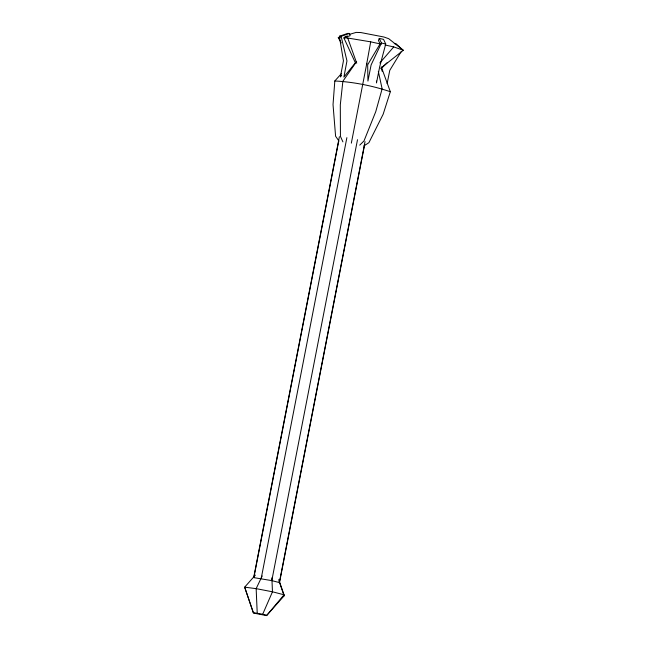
<?xml version="1.0" encoding="UTF-8"?>
<svg xmlns="http://www.w3.org/2000/svg" width="648" height="648" viewBox="0 0 648 648"><rect width="100%" height="100%" fill="white"/><g stroke="black" fill="none" stroke-linecap="round" stroke-linejoin="round"><path stroke-width="0.97" d="M341.375 73.686L334.814 80.976L333.031 104.587L335.591 136.226L338.969 141.07M351.338 143.143L366.817 63.302M366.59 64.492L370.697 41.837L347.725 38.021L343.942 37.884M339.39 136.688L253.684 577.603L271.796 580.616L279.337 582.568L365.043 141.645M253.919 577.311L338.661 141.361M261.176 578.567L346.883 137.643M271.796 580.616L357.502 139.701M279.572 582.269L364.694 144.334M387.123 83.616L389.772 70.34L401.169 51.654M381.275 66.857L390.339 91.708L383.138 114.275L368.906 142.665L363.957 145.897M379.266 38.41L378.448 40.411L380.076 43.902L367.667 64.8L367.934 81.065L371.11 64.922L381.453 43.035L379.266 38.41L383.551 39.358L385.738 43.983L379.671 66.809L376.496 82.952L376.464 81.041M255.377 575.092L244.661 587.169L253.368 612.684L262.691 614.239L272.468 591.794L271.868 577.83M262.189 575.959L256.154 588.643L257.224 613.178M356.635 61.528L342.873 81.251L340.305 104.838L340.435 136.388L342.914 141.88M341.601 75.443L340.394 76.95L343.448 60.782L339.358 36.264L347.709 33.396L349.458 33.453L350.114 35.697L343.869 37.884L355.363 62.759L343.91 77.072L346.964 60.904L341.115 36.329L339.358 36.264M266.587 615.6L284.099 595.86L284.043 594.791L272.468 591.794L256.154 588.643L244.661 587.169L253.392 613.049L266.587 615.6L284.043 594.791L278.729 579.604M379.841 62.978L393.733 46.915L403.34 50.269L380.603 68.323M386.945 62.84L381.372 68.486L382.19 71.329M359.737 145.136L363.99 140.948L375.743 111.691L382.134 88.841L378.327 71.32M344.793 36.887L347.466 35.948M341.115 36.329L349.458 33.453M341.237 42.906L338.272 37.689L340.16 37.13M349.58 34.352L356.181 32.4L360.904 32.562L383.908 37.009L388.711 38.694L403.34 50.269M338.272 37.689L340.16 37.754M394.259 43.651L396.017 43.716L402.611 49.872M334.814 80.976C353.614 81.964 372.479 85.763 390.339 91.708M381.453 43.035L385.738 43.983M370.697 41.837L381.251 44.161M385.09 45.012L393.733 46.915M262.691 614.239L266.571 615.244M347.725 38.021L356.724 63.212M279.077 581.159L284.099 595.86"/></g></svg>
